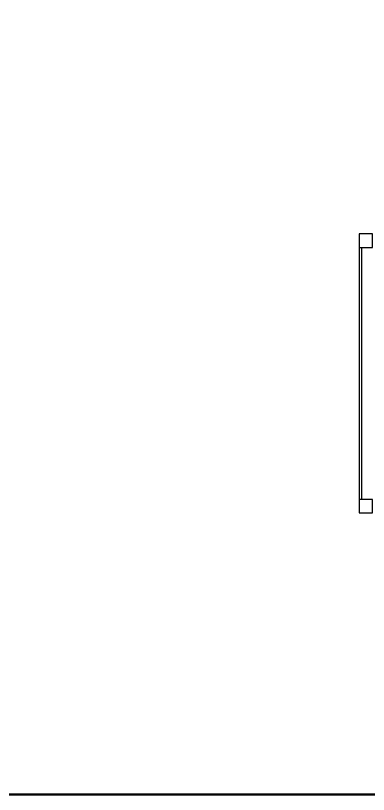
# Model space of a CAD drawing. Header units: millimetres. Extents: x 1811019 to 3717122, y -501178 to -243171.
# Drawn here: x 1860210 to 1860994, y -252390 to -250660 of the extents above; entities that cross this region are included whole.
import ezdxf

# ---------------------------------------------------------------- set-up
doc = ezdxf.new("R2010")
doc.units = ezdxf.units.MM
doc.layers.add('a_görünüş', color=32, linetype='Continuous', lineweight=25)
doc.layers.add('a_çerçeve_line', color=7, linetype='Continuous', lineweight=50)

msp = doc.modelspace()

# ---------------------------------------------------------------- linework, layer by layer
at = {"layer": 'a_görünüş', "color": 251}
for points in [[(1860973.2, -251174.8), (1861003.2, -251174.8), (1861003.2, -251144.8), (1860973.2, -251144.8)], [(1860973.2, -251764.8), (1861003.2, -251764.8), (1861003.2, -251734.8), (1860973.2, -251734.8)]]:
    msp.add_lwpolyline(points, close=True, dxfattribs=at)
for points in [[(1860973.2, -251174.8), (1860973.2, -251734.8)], [(1860978.2, -251174.8), (1860978.2, -251734.8)]]:
    msp.add_lwpolyline(points, dxfattribs=at)
at = {"layer": 'a_çerçeve_line'}
msp.add_lwpolyline([(1872123.9, -252390), (1872123.9, -249390), (1853005.4, -249390), (1853005.4, -252390)], close=True, dxfattribs=at)

doc.saveas('drawing.dxf')
